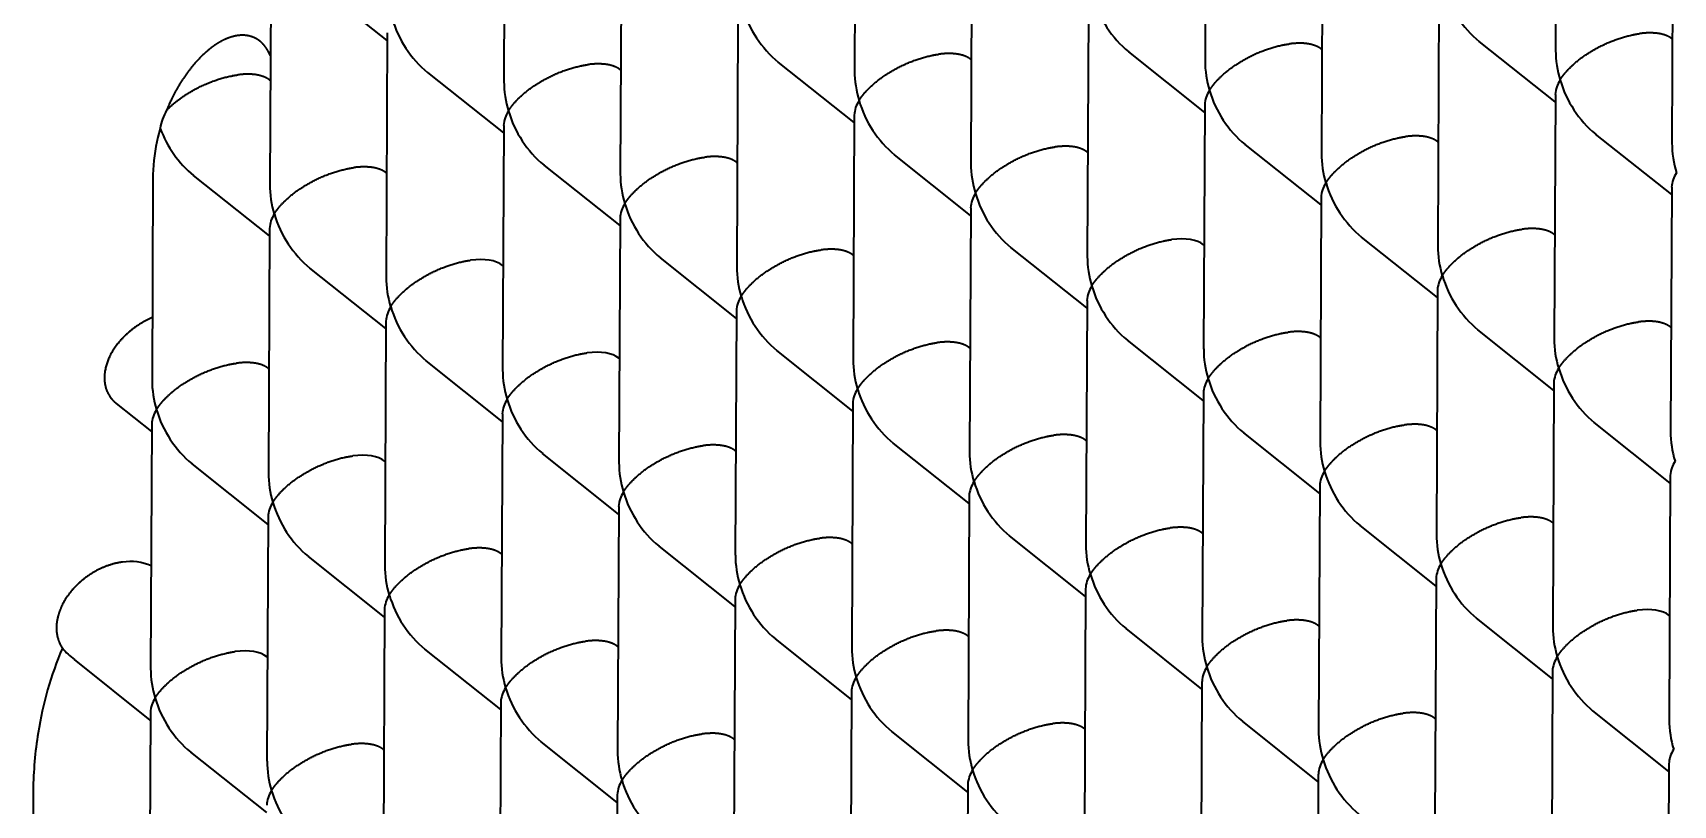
# Model space of a CAD drawing. Extents: x 23 to 587, y 4 to 413.
# Drawn here: x 413.48 to 420.19, y 157.22 to 160.39 of the extents above; entities that cross this region are included whole.
import ezdxf

# ---------------------------------------------------------------- set-up
doc = ezdxf.new("R2010")
doc.units = 0
doc.layers.get('0').update_dxf_attribs({"lineweight": 13})

# ---------------------------------------------------------------- blocks, each defined once
blk = doc.blocks.new('BLOCK6941')
at = {"color": 7, "lineweight": 35, "ltscale": 0.050027}
for p, q in [((-12.994, 36.551), (-13.004, 34.55)), ((-15.865, 36.467), (-15.874, 34.465)), ((-21.606, 36.297), (-21.615, 34.296)), ((-18.735, 36.382), (-18.745, 34.381)), ((-12.041, 35.792), (-12.05, 33.791)), ((-17.782, 35.623), (-17.792, 33.621)), ((-14.911, 35.707), (-14.921, 33.706)), ((-20.653, 35.538), (-20.662, 33.537)), ((-23.523, 35.453), (-23.533, 33.452)), ((-13.958, 34.948), (-13.968, 32.947)), ((-16.829, 34.863), (-16.839, 32.862)), ((-22.57, 34.694), (-22.58, 32.693)), ((-19.7, 34.779), (-19.709, 32.777)), ((-13.005, 34.188), (-13.015, 32.187)), ((-18.746, 34.019), (-18.756, 32.018)), ((-15.876, 34.104), (-15.885, 32.103)), ((-21.617, 33.935), (-21.627, 31.933)), ((-14.923, 33.344), (-14.932, 31.343)), ((-12.052, 33.429), (-12.062, 31.428)), ((-17.793, 33.26), (-17.803, 31.259)), ((-23.535, 33.091), (-23.544, 31.089)), ((-20.664, 33.175), (-20.674, 31.174)), ((-13.97, 32.585), (-13.979, 30.584)), ((-19.711, 32.416), (-19.721, 30.415)), ((-16.84, 32.5), (-16.85, 30.499)), ((-22.582, 32.331), (-22.591, 30.33)), ((-15.887, 31.741), (-15.897, 29.74)), ((-13.017, 31.826), (-13.026, 29.825)), ((-21.628, 31.572), (-21.638, 29.571)), ((-18.758, 31.656), (-18.767, 29.655)), ((-24.499, 31.487), (-24.509, 29.486)), ((-12.064, 31.066), (-12.073, 29.065)), ((-17.805, 30.897), (-17.814, 28.896)), ((-14.934, 30.982), (-14.944, 28.981)), ((-20.675, 30.812), (-20.685, 28.811)), ((-23.546, 30.728), (-23.556, 28.727)), ((-16.852, 30.138), (-16.861, 28.137)), ((-13.981, 30.222), (-13.991, 28.221)), ((-22.593, 29.968), (-22.602, 27.967)), ((-19.722, 30.053), (-19.732, 28.052)), ((-13.028, 29.463), (-13.038, 27.462)), ((-18.769, 29.294), (-18.779, 27.293)), ((-15.899, 29.378), (-15.908, 27.377)), ((-21.64, 29.209), (-21.649, 27.208)), ((-24.51, 29.124), (-24.52, 27.123)), ((-14.946, 28.619), (-14.955, 26.618)), ((-12.075, 28.704), (-12.085, 26.703)), ((-17.816, 28.534), (-17.826, 26.533)), ((-20.687, 28.45), (-20.696, 26.449))]:
    blk.add_line(p, q, dxfattribs=at)
at = {"color": 7, "lineweight": 35, "ltscale": 0.019884}
for p, q in [((-22.57, 34.632), (-23.193, 35.128)), ((-15.876, 34.042), (-16.498, 34.538)), ((-13.006, 34.127), (-13.628, 34.623)), ((-18.747, 33.958), (-19.369, 34.453)), ((-21.617, 33.873), (-22.239, 34.369)), ((-12.052, 33.368), (-12.675, 33.863)), ((-14.923, 33.283), (-15.545, 33.779)), ((-20.664, 33.114), (-21.286, 33.609)), ((-17.794, 33.198), (-18.416, 33.694)), ((-23.535, 33.029), (-24.157, 33.525)), ((-16.841, 32.439), (-17.463, 32.935)), ((-13.97, 32.524), (-14.592, 33.019)), ((-19.711, 32.354), (-20.333, 32.85)), ((-22.582, 32.27), (-23.204, 32.765)), ((-13.017, 31.764), (-13.639, 32.26)), ((-15.888, 31.68), (-16.51, 32.175)), ((-21.629, 31.51), (-22.251, 32.006)), ((-18.758, 31.595), (-19.38, 32.091)), ((-12.064, 31.005), (-12.686, 31.5)), ((-17.805, 30.836), (-18.427, 31.331)), ((-14.934, 30.92), (-15.557, 31.416)), ((-20.676, 30.751), (-21.298, 31.247)), ((-23.546, 30.666), (-24.168, 31.162)), ((-13.981, 30.161), (-14.603, 30.656)), ((-16.852, 30.076), (-17.474, 30.572)), ((-22.593, 29.907), (-23.215, 30.403)), ((-19.723, 29.992), (-20.345, 30.487)), ((-13.028, 29.401), (-13.65, 29.897)), ((-18.769, 29.232), (-19.392, 29.728)), ((-15.899, 29.317), (-16.521, 29.812)), ((-21.64, 29.148), (-22.262, 29.643)), ((-14.946, 28.557), (-15.568, 29.053)), ((-12.075, 28.642), (-12.697, 29.138)), ((-20.687, 28.388), (-21.309, 28.884)), ((-17.816, 28.473), (-18.438, 28.968)), ((-23.558, 28.304), (-24.18, 28.799))]:
    blk.add_line(p, q, dxfattribs=at)
at = {"color": 7, "lineweight": 35, "ltscale": 0.00016101}
for p, q in [((-14.917, 34.557), (-14.922, 34.561)), ((-12.046, 34.641), (-12.051, 34.645)), ((-20.658, 34.387), (-20.663, 34.391)), ((-17.788, 34.472), (-17.793, 34.476)), ((-13.964, 33.797), (-13.969, 33.801)), ((-19.705, 33.628), (-19.71, 33.632)), ((-16.834, 33.713), (-16.84, 33.717)), ((-22.576, 33.543), (-22.581, 33.547)), ((-15.881, 32.953), (-15.886, 32.957)), ((-13.011, 33.038), (-13.016, 33.042)), ((-21.623, 32.784), (-21.628, 32.788)), ((-18.752, 32.869), (-18.757, 32.873)), ((-12.058, 32.279), (-12.063, 32.283)), ((-17.799, 32.109), (-17.804, 32.113)), ((-14.928, 32.194), (-14.933, 32.198)), ((-20.67, 32.025), (-20.675, 32.029)), ((-23.54, 31.94), (-23.545, 31.944)), ((-13.975, 31.435), (-13.98, 31.439)), ((-16.846, 31.35), (-16.851, 31.354)), ((-22.587, 31.181), (-22.592, 31.185)), ((-19.716, 31.265), (-19.721, 31.269)), ((-13.022, 30.675), (-13.027, 30.679)), ((-18.763, 30.506), (-18.768, 30.51)), ((-15.893, 30.591), (-15.898, 30.595)), ((-21.634, 30.421), (-21.639, 30.425)), ((-14.94, 29.831), (-14.945, 29.835)), ((-12.069, 29.916), (-12.074, 29.92)), ((-17.81, 29.747), (-17.815, 29.751)), ((-23.551, 29.577), (-23.557, 29.581)), ((-20.681, 29.662), (-20.686, 29.666)), ((-13.987, 29.072), (-13.992, 29.076)), ((-19.728, 28.903), (-19.733, 28.907)), ((-16.857, 28.987), (-16.862, 28.991)), ((-22.598, 28.818), (-22.603, 28.822))]:
    blk.add_line(p, q, dxfattribs=at)
at = {"color": 7, "lineweight": 35, "ltscale": 0.000161063}
blk.add_line((-23.529, 34.303), (-23.534, 34.307), dxfattribs=at)
at = {"color": 7, "lineweight": 35, "ltscale": 0.001901}
blk.add_line((-24.43, 33.911), (-24.45, 33.838), dxfattribs=at)
at = {"color": 7, "lineweight": 35, "ltscale": 0.042092}
blk.add_line((-24.489, 33.533), (-24.497, 31.849), dxfattribs=at)
at = {"color": 7, "lineweight": 35, "ltscale": 0.009265}
blk.add_line((-24.499, 31.426), (-24.789, 31.657), dxfattribs=at)
at = {"color": 7, "lineweight": 35, "ltscale": 0.019887}
blk.add_line((-24.511, 29.063), (-25.133, 29.559), dxfattribs=at)
at = {"color": 7, "lineweight": 35, "ltscale": 0.015099}
blk.add_line((-25.47, 28.487), (-25.473, 27.883), dxfattribs=at)
at = {"color": 7, "lineweight": 35}
for centre, radius, start, end in [((-13.043, 35.323), 0.913, 196.3619, 230.1623), ((-15.914, 35.239), 0.913, 196.3619, 230.1623), ((-21.655, 35.069), 0.913, 196.3619, 230.1623), ((-18.784, 35.154), 0.913, 196.3619, 230.1623), ((-12.166, 34.553), 0.837, 180.2046, 197.1191), ((-15.037, 34.468), 0.837, 180.2046, 197.1191), ((-20.778, 34.299), 0.837, 180.2046, 197.1191), ((-17.907, 34.384), 0.837, 180.2046, 197.1191), ((-12.767, 34.175), 0.239, 146.5296, 176.692), ((-12.09, 34.564), 0.913, 196.3619, 230.1623), ((-18.508, 34.005), 0.239, 146.5034, 176.6622), ((-17.831, 34.395), 0.913, 196.3619, 230.1623), ((-15.638, 34.09), 0.239, 146.5034, 176.6622), ((-14.961, 34.479), 0.913, 196.3594, 230.1725), ((-24.008, 33.845), 0.427, 149.9138, 171.0955), ((-21.379, 33.921), 0.239, 146.5034, 176.6622), ((-20.702, 34.31), 0.913, 196.3619, 230.1623), ((-23.58, 34.219), 0.903, 199.9444, 230.3014), ((-23.164, 33.515), 1.325, 165.9124, 179.2438), ((-11.213, 33.794), 0.837, 180.2046, 197.1191), ((-16.954, 33.624), 0.837, 180.1991, 197.116), ((-14.084, 33.709), 0.837, 180.2046, 197.1191), ((-22.696, 33.455), 0.837, 180.2046, 197.1191), ((-19.825, 33.54), 0.837, 180.1991, 197.116), ((-14.685, 33.331), 0.239, 146.5034, 176.6622), ((-14.007, 33.72), 0.913, 196.3619, 230.1623), ((-11.814, 33.415), 0.239, 146.5034, 176.6622), ((-17.555, 33.246), 0.239, 146.5296, 176.692), ((-16.878, 33.635), 0.913, 196.3619, 230.1623), ((-23.296, 33.077), 0.239, 146.5296, 176.692), ((-22.619, 33.466), 0.913, 196.3619, 230.1623), ((-20.426, 33.161), 0.239, 146.5034, 176.6622), ((-19.749, 33.551), 0.913, 196.3619, 230.1623), ((-13.131, 32.95), 0.837, 180.2046, 197.1191), ((-18.872, 32.78), 0.837, 180.2046, 197.1191), ((-16.001, 32.865), 0.837, 180.2046, 197.1191), ((-21.743, 32.696), 0.837, 180.2046, 197.1191), ((-13.732, 32.571), 0.239, 146.5034, 176.6622), ((-13.054, 32.961), 0.913, 196.3619, 230.1623), ((-19.473, 32.402), 0.239, 146.5034, 176.6622), ((-18.795, 32.791), 0.913, 196.3619, 230.1623), ((-16.602, 32.487), 0.239, 146.5296, 176.692), ((-15.925, 32.876), 0.913, 196.3619, 230.1623), ((-22.343, 32.317), 0.239, 146.5034, 176.6622), ((-21.666, 32.707), 0.913, 196.3619, 230.1623), ((-12.178, 32.19), 0.837, 180.2046, 197.1191), ((-17.919, 32.021), 0.837, 180.2046, 197.1191), ((-15.048, 32.106), 0.837, 180.1991, 197.116), ((-23.66, 31.852), 0.837, 180.2046, 197.1191), ((-20.789, 31.936), 0.837, 180.2046, 197.1191), ((-15.649, 31.727), 0.239, 146.5034, 176.6622), ((-14.972, 32.117), 0.913, 196.3619, 230.1623), ((-12.779, 31.812), 0.239, 146.5296, 176.692), ((-12.101, 32.201), 0.913, 196.3619, 230.1623), ((-18.52, 31.643), 0.239, 146.5034, 176.6622), ((-17.842, 32.032), 0.913, 196.3619, 230.1623), ((-24.261, 31.473), 0.239, 146.5034, 176.6622), ((-23.584, 31.863), 0.913, 196.3619, 230.1623), ((-21.39, 31.558), 0.239, 146.5034, 176.6622), ((-20.713, 31.947), 0.913, 196.3619, 230.1623), ((-14.095, 31.346), 0.837, 180.2046, 197.1191), ((-11.225, 31.431), 0.837, 180.2046, 197.1191), ((-19.836, 31.177), 0.837, 180.2046, 197.1191), ((-16.966, 31.262), 0.837, 180.2046, 197.1191), ((-11.825, 31.053), 0.239, 146.5034, 176.6622), ((-22.707, 31.092), 0.837, 180.2046, 197.1191), ((-14.696, 30.968), 0.239, 146.5034, 176.6622), ((-14.019, 31.357), 0.913, 196.3619, 230.1623), ((-20.437, 30.799), 0.239, 146.5296, 176.692), ((-19.76, 31.188), 0.913, 196.3619, 230.1623), ((-17.567, 30.883), 0.239, 146.5034, 176.6622), ((-16.889, 31.273), 0.913, 196.3619, 230.1623), ((-23.308, 30.714), 0.239, 146.5034, 176.6622), ((-22.631, 31.103), 0.913, 196.3619, 230.1623), ((-16.013, 30.502), 0.837, 180.2046, 197.1191), ((-13.142, 30.587), 0.837, 180.2046, 197.1191), ((-24.672, 29.945), 0.417, 66.2984, 99.0092), ((-18.883, 30.418), 0.837, 180.1991, 197.116), ((-21.754, 30.333), 0.837, 180.2046, 197.1191), ((-16.614, 30.124), 0.239, 146.5034, 176.6622), ((-15.936, 30.513), 0.913, 196.3619, 230.1623), ((-13.743, 30.209), 0.239, 146.5034, 176.6622), ((-13.066, 30.598), 0.913, 196.3619, 230.1623), ((-19.484, 30.039), 0.239, 146.5034, 176.6622), ((-18.807, 30.429), 0.913, 196.3619, 230.1623), ((-22.355, 29.955), 0.239, 146.5034, 176.6622), ((-21.677, 30.344), 0.913, 196.3619, 230.1623), ((-12.189, 29.828), 0.837, 180.1991, 197.116), ((-15.06, 29.743), 0.837, 180.1991, 197.116), ((-22.576, 28.517), 2.887, 156.8529, 171.2127), ((-24.64, 30.173), 0.788, 221.4451, 231.2844), ((-20.801, 29.574), 0.837, 180.1991, 197.116), ((-17.93, 29.658), 0.837, 180.2046, 197.1191), ((-12.79, 29.449), 0.239, 146.5034, 176.6622), ((-12.113, 29.838), 0.913, 196.3594, 230.1725), ((-23.671, 29.489), 0.837, 180.2046, 197.1191), ((-15.66, 29.365), 0.239, 146.5034, 176.6622), ((-14.983, 29.754), 0.913, 196.3619, 230.1623), ((-21.402, 29.195), 0.239, 146.5034, 176.6622), ((-20.725, 29.585), 0.913, 196.3594, 230.1725), ((-18.531, 29.28), 0.239, 146.5296, 176.692), ((-17.854, 29.669), 0.913, 196.3594, 230.1725), ((-24.272, 29.111), 0.239, 146.5034, 176.6622), ((-23.595, 29.5), 0.913, 196.3619, 230.1623), ((-11.236, 29.068), 0.837, 180.2046, 197.1191), ((-22.403, 28.461), 3.067, 170.6709, 179.5172), ((-16.977, 28.899), 0.837, 180.2046, 197.1191), ((-14.107, 28.984), 0.837, 180.1991, 197.116), ((-19.848, 28.814), 0.837, 180.2046, 197.1191), ((-11.837, 28.69), 0.239, 146.5034, 176.6622), ((-22.718, 28.73), 0.837, 180.2046, 197.1191), ((-17.578, 28.521), 0.239, 146.5034, 176.6622), ((-16.901, 28.91), 0.913, 196.3594, 230.1725), ((-14.707, 28.605), 0.239, 146.5034, 176.6622), ((-14.03, 28.994), 0.913, 196.3594, 230.1725), ((-23.319, 28.351), 0.239, 146.5034, 176.6622), ((-22.642, 28.741), 0.913, 196.3619, 230.1623), ((-20.449, 28.436), 0.239, 146.5034, 176.6622), ((-19.772, 28.825), 0.913, 196.3594, 230.1725)]:
    blk.add_arc(centre, radius, start, end, dxfattribs=at)
for centre in [(-16.339, 32.679), (-22.081, 32.51), (-21.127, 31.75), (-23.045, 30.906), (-12.527, 29.642), (-24.009, 29.303)]:
    blk.add_ellipse(centre, major_axis=(0.489, 0.234), ratio=0.464922, start_param=0.221717, end_param=0.956598, dxfattribs=at)
for points, knots in [([(-23.528, 34.506), (-23.54, 34.534), (-23.554, 34.561), (-23.572, 34.587), (-23.602, 34.62), (-23.641, 34.645), (-23.653, 34.651), (-23.68, 34.663), (-23.709, 34.67), (-23.725, 34.673), (-23.759, 34.675), (-23.794, 34.672), (-23.812, 34.669), (-23.844, 34.661), (-23.876, 34.65), (-23.89, 34.644), (-23.917, 34.632), (-23.943, 34.618), (-23.956, 34.61), (-23.993, 34.586), (-24.028, 34.56), (-24.05, 34.541), (-24.131, 34.467), (-24.198, 34.386), (-24.242, 34.323), (-24.297, 34.233), (-24.342, 34.141), (-24.355, 34.114), (-24.366, 34.086), (-24.378, 34.059)], [0, 0, 0, 0, 0, 0, 0.379066, 0.379066, 0.379066, 0.532911, 0.532911, 0.532911, 0.691207, 0.691207, 0.691207, 0.858119, 0.858119, 0.858119, 0.986144, 0.986144, 0.986144, 1.11417, 1.11417, 1.11417, 1.369851, 1.369851, 1.369851, 2.104551, 2.104551, 2.104551, 2.411806, 2.411806, 2.411806, 2.411806, 2.411806, 2.411806]), ([(-12.967, 34.307), (-12.951, 34.333), (-12.931, 34.36), (-12.908, 34.386), (-12.825, 34.47), (-12.711, 34.549), (-12.618, 34.601), (-12.494, 34.65), (-12.369, 34.678), (-12.35, 34.682), (-12.33, 34.685), (-12.312, 34.688)], [0, 0, 0, 0, 0, 0, 0.437223, 0.437223, 0.437223, 1.382095, 1.382095, 1.382095, 1.555484, 1.555484, 1.555484, 1.555484, 1.555484, 1.555484]), ([(-12.051, 34.645), (-12.075, 34.664), (-12.106, 34.679), (-12.144, 34.689), (-12.203, 34.695), (-12.268, 34.692), (-12.282, 34.691), (-12.297, 34.689), (-12.312, 34.688)], [0, 0, 0, 0, 0, 0, 0.4890695, 0.4890695, 0.4890695, 0.6239272, 0.6239272, 0.6239272, 0.6239272, 0.6239272, 0.6239272]), ([(-17.793, 34.476), (-17.816, 34.495), (-17.847, 34.51), (-17.885, 34.52), (-17.944, 34.526), (-18.009, 34.523), (-18.023, 34.522), (-18.038, 34.52), (-18.053, 34.518)], [0, 0, 0, 0, 0, 0, 0.4890695, 0.4890695, 0.4890695, 0.6239272, 0.6239272, 0.6239272, 0.6239272, 0.6239272, 0.6239272]), ([(-15.837, 34.222), (-15.821, 34.248), (-15.802, 34.275), (-15.778, 34.302), (-15.695, 34.385), (-15.581, 34.464), (-15.488, 34.516), (-15.365, 34.566), (-15.24, 34.594), (-15.22, 34.597), (-15.201, 34.6), (-15.182, 34.603)], [0, 0, 0, 0, 0, 0, 0.437223, 0.437223, 0.437223, 1.382095, 1.382095, 1.382095, 1.555484, 1.555484, 1.555484, 1.555484, 1.555484, 1.555484]), ([(-14.922, 34.561), (-14.945, 34.579), (-14.976, 34.594), (-15.015, 34.605), (-15.073, 34.611), (-15.138, 34.607), (-15.153, 34.606), (-15.167, 34.605), (-15.182, 34.603)], [0, 0, 0, 0, 0, 0, 0.4890695, 0.4890695, 0.4890695, 0.6239272, 0.6239272, 0.6239272, 0.6239272, 0.6239272, 0.6239272]), ([(-21.578, 34.053), (-21.563, 34.079), (-21.543, 34.106), (-21.52, 34.133), (-21.437, 34.216), (-21.323, 34.295), (-21.229, 34.347), (-21.106, 34.396), (-20.981, 34.424), (-20.961, 34.428), (-20.942, 34.431), (-20.923, 34.434)], [0, 0, 0, 0, 0, 0, 0.437223, 0.437223, 0.437223, 1.382095, 1.382095, 1.382095, 1.555484, 1.555484, 1.555484, 1.555484, 1.555484, 1.555484]), ([(-20.663, 34.391), (-20.687, 34.41), (-20.718, 34.425), (-20.756, 34.435), (-20.814, 34.441), (-20.88, 34.438), (-20.894, 34.437), (-20.909, 34.436), (-20.923, 34.434)], [0, 0, 0, 0, 0, 0, 0.4890695, 0.4890695, 0.4890695, 0.6239272, 0.6239272, 0.6239272, 0.6239272, 0.6239272, 0.6239272]), ([(-18.708, 34.137), (-18.692, 34.164), (-18.673, 34.19), (-18.649, 34.217), (-18.566, 34.3), (-18.452, 34.38), (-18.359, 34.431), (-18.235, 34.481), (-18.11, 34.509), (-18.091, 34.513), (-18.072, 34.516), (-18.053, 34.518)], [0, 0, 0, 0, 0, 0, 0.437223, 0.437223, 0.437223, 1.382095, 1.382095, 1.382095, 1.555484, 1.555484, 1.555484, 1.555484, 1.555484, 1.555484]), ([(-24.378, 34.059), (-24.313, 34.126), (-24.227, 34.192), (-24.119, 34.256), (-23.978, 34.314), (-23.839, 34.342), (-23.824, 34.345), (-23.809, 34.347), (-23.794, 34.349)], [0, 0, 0, 0, 0, 0, 1.114679, 1.114679, 1.114679, 1.250372, 1.250372, 1.250372, 1.250372, 1.250372, 1.250372]), ([(-23.534, 34.307), (-23.557, 34.325), (-23.588, 34.34), (-23.627, 34.351), (-23.685, 34.357), (-23.75, 34.354), (-23.765, 34.352), (-23.779, 34.351), (-23.794, 34.349)], [0, 0, 0, 0, 0, 0, 0.4890641, 0.4890641, 0.4890641, 0.6239202, 0.6239202, 0.6239202, 0.6239202, 0.6239202, 0.6239202]), ([(-17.755, 33.378), (-17.739, 33.404), (-17.72, 33.431), (-17.696, 33.458), (-17.613, 33.541), (-17.499, 33.62), (-17.406, 33.672), (-17.282, 33.722), (-17.157, 33.75), (-17.138, 33.753), (-17.119, 33.756), (-17.1, 33.759)], [0, 0, 0, 0, 0, 0, 0.437223, 0.437223, 0.437223, 1.382095, 1.382095, 1.382095, 1.555484, 1.555484, 1.555484, 1.555484, 1.555484, 1.555484]), ([(-16.84, 33.717), (-16.863, 33.735), (-16.894, 33.75), (-16.932, 33.761), (-16.991, 33.767), (-17.056, 33.763), (-17.07, 33.762), (-17.085, 33.761), (-17.1, 33.759)], [0, 0, 0, 0, 0, 0, 0.4890695, 0.4890695, 0.4890695, 0.6239272, 0.6239272, 0.6239272, 0.6239272, 0.6239272, 0.6239272]), ([(-14.884, 33.463), (-14.868, 33.489), (-14.849, 33.516), (-14.825, 33.542), (-14.742, 33.626), (-14.628, 33.705), (-14.535, 33.757), (-14.411, 33.806), (-14.287, 33.834), (-14.267, 33.838), (-14.248, 33.841), (-14.229, 33.844)], [0, 0, 0, 0, 0, 0, 0.437223, 0.437223, 0.437223, 1.382095, 1.382095, 1.382095, 1.555484, 1.555484, 1.555484, 1.555484, 1.555484, 1.555484]), ([(-13.969, 33.801), (-13.992, 33.82), (-14.023, 33.835), (-14.062, 33.845), (-14.12, 33.851), (-14.185, 33.848), (-14.2, 33.847), (-14.214, 33.845), (-14.229, 33.844)], [0, 0, 0, 0, 0, 0, 0.4890695, 0.4890695, 0.4890695, 0.6239272, 0.6239272, 0.6239272, 0.6239272, 0.6239272, 0.6239272]), ([(-23.496, 33.209), (-23.48, 33.235), (-23.461, 33.262), (-23.437, 33.289), (-23.354, 33.372), (-23.24, 33.451), (-23.147, 33.503), (-23.023, 33.552), (-22.898, 33.58), (-22.879, 33.584), (-22.86, 33.587), (-22.841, 33.59)], [0, 0, 0, 0, 0, 0, 0.437223, 0.437223, 0.437223, 1.382095, 1.382095, 1.382095, 1.555484, 1.555484, 1.555484, 1.555484, 1.555484, 1.555484]), ([(-22.581, 33.547), (-22.604, 33.566), (-22.635, 33.581), (-22.674, 33.591), (-22.732, 33.597), (-22.797, 33.594), (-22.812, 33.593), (-22.826, 33.592), (-22.841, 33.59)], [0, 0, 0, 0, 0, 0, 0.4890695, 0.4890695, 0.4890695, 0.6239272, 0.6239272, 0.6239272, 0.6239272, 0.6239272, 0.6239272]), ([(-20.625, 33.293), (-20.61, 33.32), (-20.59, 33.346), (-20.567, 33.373), (-20.484, 33.456), (-20.37, 33.536), (-20.276, 33.587), (-20.153, 33.637), (-20.028, 33.665), (-20.008, 33.669), (-19.989, 33.672), (-19.97, 33.674)], [0, 0, 0, 0, 0, 0, 0.437223, 0.437223, 0.437223, 1.382095, 1.382095, 1.382095, 1.555484, 1.555484, 1.555484, 1.555484, 1.555484, 1.555484]), ([(-19.71, 33.632), (-19.734, 33.651), (-19.764, 33.666), (-19.803, 33.676), (-19.861, 33.682), (-19.927, 33.679), (-19.941, 33.678), (-19.956, 33.676), (-19.97, 33.674)], [0, 0, 0, 0, 0, 0, 0.4890695, 0.4890695, 0.4890695, 0.6239272, 0.6239272, 0.6239272, 0.6239272, 0.6239272, 0.6239272]), ([(-13.931, 32.703), (-13.915, 32.729), (-13.896, 32.756), (-13.872, 32.783), (-13.789, 32.866), (-13.675, 32.946), (-13.582, 32.997), (-13.458, 33.047), (-13.333, 33.075), (-13.314, 33.079), (-13.295, 33.082), (-13.276, 33.084)], [0, 0, 0, 0, 0, 0, 0.437223, 0.437223, 0.437223, 1.382095, 1.382095, 1.382095, 1.555484, 1.555484, 1.555484, 1.555484, 1.555484, 1.555484]), ([(-13.016, 33.042), (-13.039, 33.061), (-13.07, 33.076), (-13.109, 33.086), (-13.167, 33.092), (-13.232, 33.089), (-13.247, 33.088), (-13.261, 33.086), (-13.276, 33.084)], [0, 0, 0, 0, 0, 0, 0.4890695, 0.4890695, 0.4890695, 0.6239272, 0.6239272, 0.6239272, 0.6239272, 0.6239272, 0.6239272]), ([(-19.672, 32.534), (-19.656, 32.56), (-19.637, 32.587), (-19.613, 32.614), (-19.531, 32.697), (-19.416, 32.776), (-19.323, 32.828), (-19.2, 32.878), (-19.075, 32.906), (-19.055, 32.909), (-19.036, 32.912), (-19.017, 32.915)], [0, 0, 0, 0, 0, 0, 0.437223, 0.437223, 0.437223, 1.382095, 1.382095, 1.382095, 1.555484, 1.555484, 1.555484, 1.555484, 1.555484, 1.555484]), ([(-18.757, 32.873), (-18.78, 32.891), (-18.811, 32.906), (-18.85, 32.917), (-18.908, 32.923), (-18.974, 32.919), (-18.988, 32.918), (-19.002, 32.917), (-19.017, 32.915)], [0, 0, 0, 0, 0, 0, 0.4890695, 0.4890695, 0.4890695, 0.6239272, 0.6239272, 0.6239272, 0.6239272, 0.6239272, 0.6239272]), ([(-16.802, 32.619), (-16.786, 32.645), (-16.767, 32.672), (-16.743, 32.698), (-16.66, 32.782), (-16.546, 32.861), (-16.453, 32.913), (-16.329, 32.962), (-16.204, 32.99), (-16.185, 32.994), (-16.165, 32.997), (-16.147, 33)], [0, 0, 0, 0, 0, 0, 0.437223, 0.437223, 0.437223, 1.382095, 1.382095, 1.382095, 1.555484, 1.555484, 1.555484, 1.555484, 1.555484, 1.555484]), ([(-22.543, 32.449), (-22.527, 32.476), (-22.508, 32.502), (-22.484, 32.529), (-22.401, 32.612), (-22.287, 32.692), (-22.194, 32.743), (-22.07, 32.793), (-21.945, 32.821), (-21.926, 32.825), (-21.907, 32.828), (-21.888, 32.83)], [0, 0, 0, 0, 0, 0, 0.437223, 0.437223, 0.437223, 1.382095, 1.382095, 1.382095, 1.555484, 1.555484, 1.555484, 1.555484, 1.555484, 1.555484]), ([(-24.495, 32.36), (-24.575, 32.326), (-24.65, 32.28), (-24.717, 32.223), (-24.826, 32.101), (-24.882, 31.963), (-24.895, 31.895), (-24.89, 31.8), (-24.849, 31.72), (-24.832, 31.696), (-24.812, 31.675), (-24.789, 31.657)], [0, 0, 0, 0, 0, 0, 0.752823, 0.752823, 0.752823, 1.46412, 1.46412, 1.46412, 1.793534, 1.793534, 1.793534, 1.793534, 1.793534, 1.793534]), ([(-15.849, 31.859), (-15.833, 31.885), (-15.813, 31.912), (-15.79, 31.939), (-15.707, 32.022), (-15.593, 32.102), (-15.5, 32.153), (-15.376, 32.203), (-15.251, 32.231), (-15.232, 32.235), (-15.212, 32.238), (-15.193, 32.24)], [0, 0, 0, 0, 0, 0, 0.437223, 0.437223, 0.437223, 1.382095, 1.382095, 1.382095, 1.555484, 1.555484, 1.555484, 1.555484, 1.555484, 1.555484]), ([(-14.933, 32.198), (-14.957, 32.217), (-14.988, 32.232), (-15.026, 32.242), (-15.085, 32.248), (-15.15, 32.245), (-15.164, 32.244), (-15.179, 32.242), (-15.193, 32.24)], [0, 0, 0, 0, 0, 0, 0.4890695, 0.4890695, 0.4890695, 0.6239272, 0.6239272, 0.6239272, 0.6239272, 0.6239272, 0.6239272]), ([(-12.978, 31.944), (-12.962, 31.97), (-12.943, 31.997), (-12.919, 32.024), (-12.836, 32.107), (-12.722, 32.186), (-12.629, 32.238), (-12.505, 32.288), (-12.38, 32.316), (-12.361, 32.319), (-12.342, 32.322), (-12.323, 32.325)], [0, 0, 0, 0, 0, 0, 0.437223, 0.437223, 0.437223, 1.382095, 1.382095, 1.382095, 1.555484, 1.555484, 1.555484, 1.555484, 1.555484, 1.555484]), ([(-12.063, 32.283), (-12.086, 32.301), (-12.117, 32.316), (-12.156, 32.327), (-12.214, 32.333), (-12.279, 32.329), (-12.294, 32.328), (-12.308, 32.327), (-12.323, 32.325)], [0, 0, 0, 0, 0, 0, 0.4890695, 0.4890695, 0.4890695, 0.6239272, 0.6239272, 0.6239272, 0.6239272, 0.6239272, 0.6239272]), ([(-18.719, 31.775), (-18.703, 31.801), (-18.684, 31.828), (-18.66, 31.854), (-18.577, 31.938), (-18.463, 32.017), (-18.37, 32.068), (-18.247, 32.118), (-18.122, 32.146), (-18.102, 32.15), (-18.083, 32.153), (-18.064, 32.156)], [0, 0, 0, 0, 0, 0, 0.437223, 0.437223, 0.437223, 1.382095, 1.382095, 1.382095, 1.555484, 1.555484, 1.555484, 1.555484, 1.555484, 1.555484]), ([(-17.804, 32.113), (-17.827, 32.132), (-17.858, 32.147), (-17.897, 32.157), (-17.955, 32.163), (-18.02, 32.16), (-18.035, 32.159), (-18.049, 32.157), (-18.064, 32.156)], [0, 0, 0, 0, 0, 0, 0.4890695, 0.4890695, 0.4890695, 0.6239272, 0.6239272, 0.6239272, 0.6239272, 0.6239272, 0.6239272]), ([(-24.46, 31.605), (-24.445, 31.632), (-24.425, 31.658), (-24.402, 31.685), (-24.319, 31.768), (-24.205, 31.848), (-24.111, 31.899), (-23.988, 31.949), (-23.863, 31.977), (-23.843, 31.981), (-23.824, 31.984), (-23.805, 31.986)], [0, 0, 0, 0, 0, 0, 0.437223, 0.437223, 0.437223, 1.382095, 1.382095, 1.382095, 1.555484, 1.555484, 1.555484, 1.555484, 1.555484, 1.555484]), ([(-23.545, 31.944), (-23.569, 31.963), (-23.6, 31.978), (-23.638, 31.988), (-23.696, 31.994), (-23.762, 31.991), (-23.776, 31.99), (-23.791, 31.988), (-23.805, 31.986)], [0, 0, 0, 0, 0, 0, 0.4890695, 0.4890695, 0.4890695, 0.6239272, 0.6239272, 0.6239272, 0.6239272, 0.6239272, 0.6239272]), ([(-21.59, 31.69), (-21.574, 31.716), (-21.555, 31.743), (-21.531, 31.77), (-21.448, 31.853), (-21.334, 31.932), (-21.241, 31.984), (-21.117, 32.034), (-20.992, 32.062), (-20.973, 32.065), (-20.954, 32.068), (-20.935, 32.071)], [0, 0, 0, 0, 0, 0, 0.437223, 0.437223, 0.437223, 1.382095, 1.382095, 1.382095, 1.555484, 1.555484, 1.555484, 1.555484, 1.555484, 1.555484]), ([(-14.896, 31.1), (-14.88, 31.126), (-14.86, 31.153), (-14.837, 31.18), (-14.754, 31.263), (-14.64, 31.342), (-14.546, 31.394), (-14.423, 31.444), (-14.298, 31.472), (-14.279, 31.475), (-14.259, 31.478), (-14.24, 31.481)], [0, 0, 0, 0, 0, 0, 0.437223, 0.437223, 0.437223, 1.382095, 1.382095, 1.382095, 1.555484, 1.555484, 1.555484, 1.555484, 1.555484, 1.555484]), ([(-13.98, 31.439), (-14.004, 31.457), (-14.035, 31.472), (-14.073, 31.483), (-14.132, 31.489), (-14.197, 31.485), (-14.211, 31.484), (-14.226, 31.483), (-14.24, 31.481)], [0, 0, 0, 0, 0, 0, 0.4890695, 0.4890695, 0.4890695, 0.6239272, 0.6239272, 0.6239272, 0.6239272, 0.6239272, 0.6239272]), ([(-20.637, 30.931), (-20.621, 30.957), (-20.602, 30.984), (-20.578, 31.01), (-20.495, 31.094), (-20.381, 31.173), (-20.288, 31.224), (-20.164, 31.274), (-20.039, 31.302), (-20.02, 31.306), (-20.001, 31.309), (-19.982, 31.312)], [0, 0, 0, 0, 0, 0, 0.437223, 0.437223, 0.437223, 1.382095, 1.382095, 1.382095, 1.555484, 1.555484, 1.555484, 1.555484, 1.555484, 1.555484]), ([(-19.721, 31.269), (-19.745, 31.288), (-19.776, 31.303), (-19.814, 31.313), (-19.873, 31.319), (-19.938, 31.316), (-19.952, 31.315), (-19.967, 31.313), (-19.982, 31.312)], [0, 0, 0, 0, 0, 0, 0.4890695, 0.4890695, 0.4890695, 0.6239272, 0.6239272, 0.6239272, 0.6239272, 0.6239272, 0.6239272]), ([(-17.766, 31.015), (-17.75, 31.041), (-17.731, 31.068), (-17.707, 31.095), (-17.624, 31.178), (-17.51, 31.258), (-17.417, 31.309), (-17.293, 31.359), (-17.168, 31.387), (-17.149, 31.391), (-17.13, 31.394), (-17.111, 31.396)], [0, 0, 0, 0, 0, 0, 0.437223, 0.437223, 0.437223, 1.382095, 1.382095, 1.382095, 1.555484, 1.555484, 1.555484, 1.555484, 1.555484, 1.555484]), ([(-16.851, 31.354), (-16.874, 31.373), (-16.905, 31.388), (-16.944, 31.398), (-17.002, 31.404), (-17.067, 31.401), (-17.082, 31.4), (-17.096, 31.398), (-17.111, 31.396)], [0, 0, 0, 0, 0, 0, 0.4890695, 0.4890695, 0.4890695, 0.6239272, 0.6239272, 0.6239272, 0.6239272, 0.6239272, 0.6239272]), ([(-23.507, 30.846), (-23.492, 30.872), (-23.472, 30.899), (-23.449, 30.926), (-23.366, 31.009), (-23.251, 31.088), (-23.158, 31.14), (-23.035, 31.19), (-22.91, 31.218), (-22.89, 31.221), (-22.871, 31.224), (-22.852, 31.227)], [0, 0, 0, 0, 0, 0, 0.437223, 0.437223, 0.437223, 1.382095, 1.382095, 1.382095, 1.555484, 1.555484, 1.555484, 1.555484, 1.555484, 1.555484]), ([(-16.813, 30.256), (-16.797, 30.282), (-16.778, 30.309), (-16.754, 30.336), (-16.671, 30.419), (-16.557, 30.498), (-16.464, 30.55), (-16.34, 30.6), (-16.215, 30.628), (-16.196, 30.631), (-16.177, 30.634), (-16.158, 30.637)], [0, 0, 0, 0, 0, 0, 0.437223, 0.437223, 0.437223, 1.382095, 1.382095, 1.382095, 1.555484, 1.555484, 1.555484, 1.555484, 1.555484, 1.555484]), ([(-15.898, 30.595), (-15.921, 30.613), (-15.952, 30.628), (-15.991, 30.639), (-16.049, 30.645), (-16.114, 30.641), (-16.129, 30.64), (-16.143, 30.639), (-16.158, 30.637)], [0, 0, 0, 0, 0, 0, 0.4890695, 0.4890695, 0.4890695, 0.6239272, 0.6239272, 0.6239272, 0.6239272, 0.6239272, 0.6239272]), ([(-13.942, 30.341), (-13.927, 30.367), (-13.907, 30.394), (-13.884, 30.42), (-13.801, 30.504), (-13.687, 30.583), (-13.593, 30.634), (-13.47, 30.684), (-13.345, 30.712), (-13.325, 30.716), (-13.306, 30.719), (-13.287, 30.721)], [0, 0, 0, 0, 0, 0, 0.437223, 0.437223, 0.437223, 1.382095, 1.382095, 1.382095, 1.555484, 1.555484, 1.555484, 1.555484, 1.555484, 1.555484]), ([(-13.027, 30.679), (-13.051, 30.698), (-13.082, 30.713), (-13.12, 30.723), (-13.178, 30.729), (-13.244, 30.726), (-13.258, 30.725), (-13.273, 30.723), (-13.287, 30.721)], [0, 0, 0, 0, 0, 0, 0.4890695, 0.4890695, 0.4890695, 0.6239272, 0.6239272, 0.6239272, 0.6239272, 0.6239272, 0.6239272]), ([(-19.684, 30.171), (-19.668, 30.197), (-19.648, 30.224), (-19.625, 30.251), (-19.542, 30.334), (-19.428, 30.414), (-19.335, 30.465), (-19.211, 30.515), (-19.086, 30.543), (-19.067, 30.547), (-19.047, 30.55), (-19.029, 30.552)], [0, 0, 0, 0, 0, 0, 0.437223, 0.437223, 0.437223, 1.382095, 1.382095, 1.382095, 1.555484, 1.555484, 1.555484, 1.555484, 1.555484, 1.555484]), ([(-18.768, 30.51), (-18.792, 30.529), (-18.823, 30.544), (-18.861, 30.554), (-18.92, 30.56), (-18.985, 30.557), (-18.999, 30.556), (-19.014, 30.554), (-19.029, 30.552)], [0, 0, 0, 0, 0, 0, 0.4890695, 0.4890695, 0.4890695, 0.6239272, 0.6239272, 0.6239272, 0.6239272, 0.6239272, 0.6239272]), ([(-22.554, 30.087), (-22.538, 30.113), (-22.519, 30.14), (-22.495, 30.166), (-22.412, 30.25), (-22.298, 30.329), (-22.205, 30.38), (-22.082, 30.43), (-21.957, 30.458), (-21.937, 30.462), (-21.918, 30.465), (-21.899, 30.468)], [0, 0, 0, 0, 0, 0, 0.437223, 0.437223, 0.437223, 1.382095, 1.382095, 1.382095, 1.555484, 1.555484, 1.555484, 1.555484, 1.555484, 1.555484]), ([(-21.639, 30.425), (-21.662, 30.444), (-21.693, 30.459), (-21.732, 30.469), (-21.79, 30.475), (-21.855, 30.472), (-21.87, 30.471), (-21.884, 30.469), (-21.899, 30.468)], [0, 0, 0, 0, 0, 0, 0.4890695, 0.4890695, 0.4890695, 0.6239272, 0.6239272, 0.6239272, 0.6239272, 0.6239272, 0.6239272]), ([(-24.738, 30.357), (-24.823, 30.346), (-24.91, 30.317), (-24.993, 30.273), (-25.137, 30.164), (-25.234, 30.022), (-25.267, 29.948), (-25.29, 29.838), (-25.272, 29.737), (-25.262, 29.706), (-25.248, 29.678), (-25.231, 29.652)], [0, 0, 0, 0, 0, 0, 0.784821, 0.784821, 0.784821, 1.547076, 1.547076, 1.547076, 1.897086, 1.897086, 1.897086, 1.897086, 1.897086, 1.897086]), ([(-12.989, 29.581), (-12.974, 29.607), (-12.954, 29.634), (-12.931, 29.661), (-12.848, 29.744), (-12.734, 29.823), (-12.64, 29.875), (-12.517, 29.925), (-12.392, 29.953), (-12.372, 29.957), (-12.353, 29.96), (-12.334, 29.962)], [0, 0, 0, 0, 0, 0, 0.437223, 0.437223, 0.437223, 1.382095, 1.382095, 1.382095, 1.555484, 1.555484, 1.555484, 1.555484, 1.555484, 1.555484]), ([(-15.86, 29.497), (-15.844, 29.523), (-15.825, 29.55), (-15.801, 29.576), (-15.718, 29.66), (-15.604, 29.739), (-15.511, 29.79), (-15.387, 29.84), (-15.262, 29.868), (-15.243, 29.872), (-15.224, 29.875), (-15.205, 29.877)], [0, 0, 0, 0, 0, 0, 0.437223, 0.437223, 0.437223, 1.382095, 1.382095, 1.382095, 1.555484, 1.555484, 1.555484, 1.555484, 1.555484, 1.555484]), ([(-14.945, 29.835), (-14.968, 29.854), (-14.999, 29.869), (-15.038, 29.879), (-15.096, 29.885), (-15.161, 29.882), (-15.176, 29.881), (-15.19, 29.879), (-15.205, 29.877)], [0, 0, 0, 0, 0, 0, 0.4890695, 0.4890695, 0.4890695, 0.6239272, 0.6239272, 0.6239272, 0.6239272, 0.6239272, 0.6239272]), ([(-21.601, 29.327), (-21.585, 29.353), (-21.566, 29.38), (-21.542, 29.407), (-21.459, 29.49), (-21.345, 29.57), (-21.252, 29.621), (-21.128, 29.671), (-21.003, 29.699), (-20.984, 29.703), (-20.965, 29.706), (-20.946, 29.708)], [0, 0, 0, 0, 0, 0, 0.437223, 0.437223, 0.437223, 1.382095, 1.382095, 1.382095, 1.555484, 1.555484, 1.555484, 1.555484, 1.555484, 1.555484]), ([(-20.686, 29.666), (-20.709, 29.685), (-20.74, 29.7), (-20.779, 29.71), (-20.837, 29.716), (-20.902, 29.713), (-20.917, 29.712), (-20.931, 29.71), (-20.946, 29.708)], [0, 0, 0, 0, 0, 0, 0.4890695, 0.4890695, 0.4890695, 0.6239272, 0.6239272, 0.6239272, 0.6239272, 0.6239272, 0.6239272]), ([(-18.731, 29.412), (-18.715, 29.438), (-18.695, 29.465), (-18.672, 29.492), (-18.589, 29.575), (-18.475, 29.654), (-18.381, 29.706), (-18.258, 29.756), (-18.133, 29.784), (-18.114, 29.787), (-18.094, 29.79), (-18.075, 29.793)], [0, 0, 0, 0, 0, 0, 0.437223, 0.437223, 0.437223, 1.382095, 1.382095, 1.382095, 1.555484, 1.555484, 1.555484, 1.555484, 1.555484, 1.555484]), ([(-17.815, 29.751), (-17.839, 29.769), (-17.87, 29.784), (-17.908, 29.795), (-17.967, 29.801), (-18.032, 29.797), (-18.046, 29.796), (-18.061, 29.795), (-18.075, 29.793)], [0, 0, 0, 0, 0, 0, 0.4890695, 0.4890695, 0.4890695, 0.6239272, 0.6239272, 0.6239272, 0.6239272, 0.6239272, 0.6239272]), ([(-24.472, 29.243), (-24.456, 29.269), (-24.437, 29.296), (-24.413, 29.322), (-24.33, 29.406), (-24.216, 29.485), (-24.123, 29.536), (-23.999, 29.586), (-23.874, 29.614), (-23.855, 29.618), (-23.836, 29.621), (-23.817, 29.624)], [0, 0, 0, 0, 0, 0, 0.437223, 0.437223, 0.437223, 1.382095, 1.382095, 1.382095, 1.555484, 1.555484, 1.555484, 1.555484, 1.555484, 1.555484]), ([(-17.777, 28.653), (-17.762, 28.679), (-17.742, 28.706), (-17.719, 28.732), (-17.636, 28.816), (-17.522, 28.895), (-17.428, 28.946), (-17.305, 28.996), (-17.18, 29.024), (-17.16, 29.028), (-17.141, 29.031), (-17.122, 29.033)], [0, 0, 0, 0, 0, 0, 0.437223, 0.437223, 0.437223, 1.382095, 1.382095, 1.382095, 1.555484, 1.555484, 1.555484, 1.555484, 1.555484, 1.555484]), ([(-16.862, 28.991), (-16.886, 29.01), (-16.917, 29.025), (-16.955, 29.035), (-17.014, 29.041), (-17.079, 29.038), (-17.093, 29.037), (-17.108, 29.035), (-17.122, 29.033)], [0, 0, 0, 0, 0, 0, 0.4890695, 0.4890695, 0.4890695, 0.6239272, 0.6239272, 0.6239272, 0.6239272, 0.6239272, 0.6239272]), ([(-14.907, 28.737), (-14.891, 28.763), (-14.872, 28.79), (-14.848, 28.817), (-14.765, 28.9), (-14.651, 28.979), (-14.558, 29.031), (-14.434, 29.081), (-14.309, 29.109), (-14.29, 29.113), (-14.271, 29.116), (-14.252, 29.118)], [0, 0, 0, 0, 0, 0, 0.437223, 0.437223, 0.437223, 1.382095, 1.382095, 1.382095, 1.555484, 1.555484, 1.555484, 1.555484, 1.555484, 1.555484]), ([(-13.992, 29.076), (-14.015, 29.094), (-14.046, 29.11), (-14.084, 29.12), (-14.143, 29.126), (-14.208, 29.123), (-14.222, 29.122), (-14.237, 29.12), (-14.252, 29.118)], [0, 0, 0, 0, 0, 0, 0.4890695, 0.4890695, 0.4890695, 0.6239272, 0.6239272, 0.6239272, 0.6239272, 0.6239272, 0.6239272]), ([(-20.648, 28.568), (-20.632, 28.594), (-20.613, 28.621), (-20.589, 28.648), (-20.506, 28.731), (-20.392, 28.81), (-20.299, 28.862), (-20.175, 28.912), (-20.05, 28.94), (-20.031, 28.943), (-20.012, 28.946), (-19.993, 28.949)], [0, 0, 0, 0, 0, 0, 0.437223, 0.437223, 0.437223, 1.382095, 1.382095, 1.382095, 1.555484, 1.555484, 1.555484, 1.555484, 1.555484, 1.555484]), ([(-19.733, 28.907), (-19.756, 28.925), (-19.787, 28.94), (-19.826, 28.951), (-19.884, 28.957), (-19.949, 28.953), (-19.964, 28.952), (-19.978, 28.951), (-19.993, 28.949)], [0, 0, 0, 0, 0, 0, 0.4890695, 0.4890695, 0.4890695, 0.6239272, 0.6239272, 0.6239272, 0.6239272, 0.6239272, 0.6239272]), ([(-23.519, 28.483), (-23.503, 28.509), (-23.484, 28.536), (-23.46, 28.563), (-23.377, 28.646), (-23.263, 28.726), (-23.17, 28.777), (-23.046, 28.827), (-22.921, 28.855), (-22.902, 28.859), (-22.882, 28.862), (-22.864, 28.864)], [0, 0, 0, 0, 0, 0, 0.437223, 0.437223, 0.437223, 1.382095, 1.382095, 1.382095, 1.555484, 1.555484, 1.555484, 1.555484, 1.555484, 1.555484]), ([(-22.603, 28.822), (-22.627, 28.841), (-22.658, 28.856), (-22.696, 28.866), (-22.755, 28.872), (-22.82, 28.869), (-22.834, 28.868), (-22.849, 28.866), (-22.864, 28.864)], [0, 0, 0, 0, 0, 0, 0.4890695, 0.4890695, 0.4890695, 0.6239272, 0.6239272, 0.6239272, 0.6239272, 0.6239272, 0.6239272])]:
    blk.add_open_spline(points, degree=5, knots=knots, dxfattribs=at)

msp = doc.modelspace()

# ---------------------------------------------------------------- block references
at = {"lineweight": 0, "xscale": 0.5, "yscale": 0.5, "zscale": 0.5}
msp.add_blockref('BLOCK6941', (426.2143, 143.0406), dxfattribs=at)

doc.saveas('drawing.dxf')
